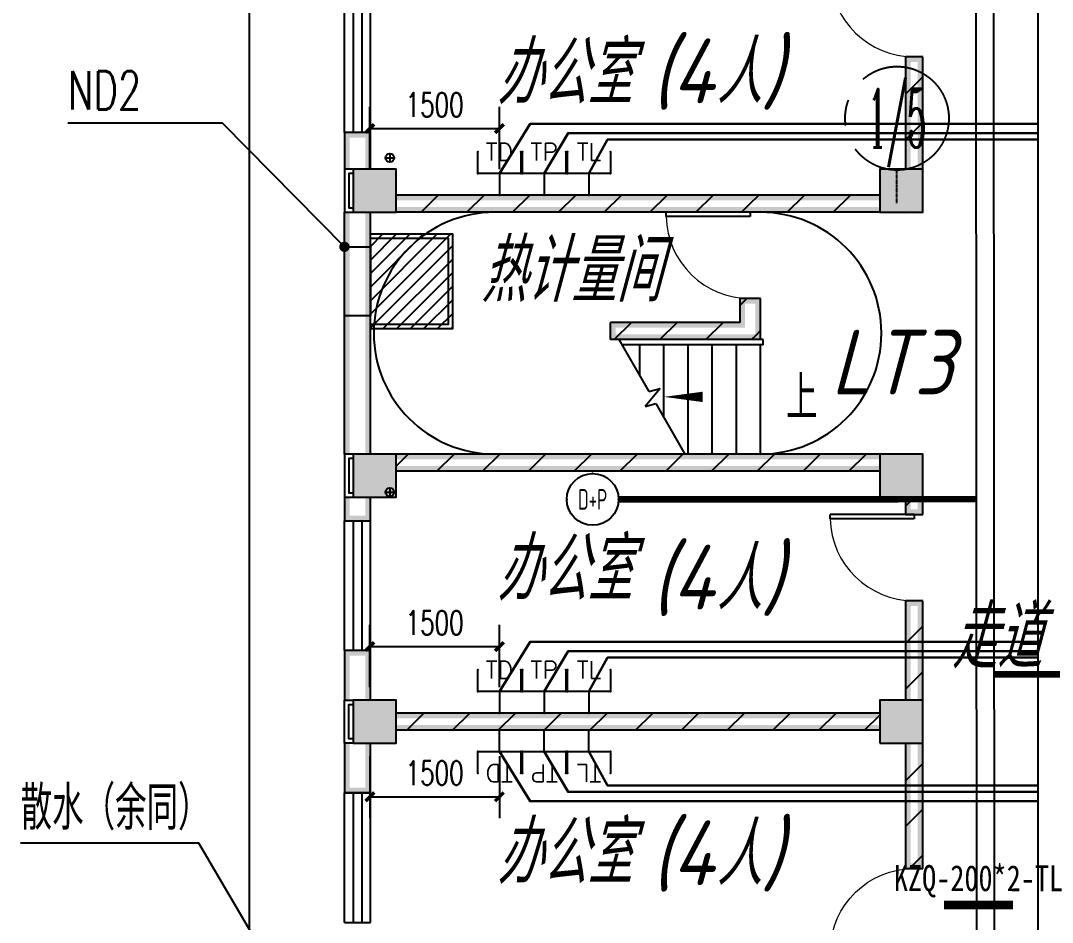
# Model space of a CAD drawing. Extents: x 1241380 to 1952554, y 1012187 to 1766051.
# Drawn here: x 1571764 to 1583715, y 1242646 to 1253091 of the extents above; entities that cross this region are included whole.
import ezdxf
from ezdxf.enums import TextEntityAlignment as Align

# ---------------------------------------------------------------- set-up
doc = ezdxf.new("R2010")
doc.units = 0
doc.linetypes.add('CENTER', pattern=[2, 1.25, -0.25, 0.25, -0.25])
for name, color, linetype in [('1-建筑底图', 8, 'Continuous'), ('AXIS', 251, 'CENTER'), ('AXIS_TEXT', 7, 'Continuous'), ('CABLETRAY_PDS', 4, 'Continuous'), ('EQUIP-通讯', 3, 'Continuous'), ('PUB_HATCH', 8, 'Continuous'), ('TEL_DIM', 3, 'Continuous'), ('WIRE-综合布线', 5, 'Continuous'), ('光纤点位', 3, 'Continuous'), ('内网桥架', 1, 'Continuous'), ('抗震支吊架', 2, 'Continuous'), ('排水', 153, 'Continuous'), ('红机电话', 3, 'Continuous'), ('蓝机电话', 3, 'Continuous')]:
    doc.layers.add(name, color=color, linetype=linetype)
doc.layers.add('内网线路', color=1, linetype='Continuous', lineweight=30)
doc.styles.add('_TCH_AXIS', font='COMPLEX', dxfattribs={"bigfont": 'GBCBIG'})
doc.styles.add('_TCH_DIM', font='SIMPLEX', dxfattribs={"bigfont": 'GBCBIG'})
doc.styles.add('_TEL_ATTDEF', font='GBENOR', dxfattribs={"width": 0.8, "height": 3, "bigfont": 'GBCBIG'})
doc.styles.add('_TEL_DIM', font='SIMPLEX', dxfattribs={"width": 0.8, "height": 3.5, "bigfont": 'HZTXT'})
doc.styles.add('A_DIM_T3', font='SIMPLEX', dxfattribs={"width": 0.7, "bigfont": 'HZ'})
doc.styles.add('COMPLEX', font='COMPLEX')
doc.styles.add('kzcad', font='', dxfattribs={"width": 0.8})
doc.styles.get("Standard").update_dxf_attribs({"font": 'gbeitc.shx', "bigfont": 'gbcbig.shx'})
doc.styles.get('kzcad').set_extended_font_data('SimSun')
doc.linetypes.add('JIEDI', pattern='A,1.25,-0.25,0.25,-0.25,0.625,["/",Standard,S=0.6,R=0,X=0,Y=-0.3],0.625,-0.25,0.25,-0.25', length=4)
doc.dimstyles.new('_TCH_ARCH&&100', dxfattribs={"dimtxt": 280, "dimasz": 100, "dimexe": 250, "dimexo": 300, "dimgap": 135, "dimtad": 1, "dimdec": 0, "dimzin": 0, "dimdsep": 46, "dimtxsty": 'A_DIM_T3', "dimblk": 'ARCHTICK', "dimcen": 0.09, "dimclrt": 7, "dimazin": 2, "dimtfac": 1, "dimtdec": 0, "dimtix": 1, "dimtmove": 2, "dimatfit": 3, "dimfxl": 100, "dimtolj": 1, "dimtzin": 0, "dimarcsym": 0})
pattern_1 = [(45, (-636285.87, -718395.4), (-265.16515, 265.16515), [])]

# ---------------------------------------------------------------- blocks, each defined once
blk = doc.blocks.new('_AXISO')
blk.add_circle((0, 0), 0.5)
at = {"layer": 'AXIS_TEXT', "style": 'COMPLEX', "width": 1.041667}
blk.add_attdef('A', text='', height=0.56, dxfattribs=at).set_placement((-0.25, -0.28), (0.25, -0.28), align=Align.FIT)
blk = doc.blocks.new('ERT')
at = {"layer": 'AXIS'}
blk.add_line((937858.2, 821442.1), (937858.2, 821831), dxfattribs=at)
ref = blk.add_blockref('_AXISO', (937858.2, 822431), dxfattribs=dict(at, xscale=1200, yscale=1200, zscale=1200))
ref.add_attrib('A', '1/5', dxfattribs={"layer": 'AXIS_TEXT', "height": 678.82, "style": '_TCH_AXIS', "width": 0.411765}).set_placement((937518.8, 822091.6), (938197.6, 822091.6), align=Align.FIT)
blk = doc.blocks.new('ng')
at = {"layer": '排水'}
for p, q in [((345991, 781358), (346091, 781358)), ((346041, 781408), (346041, 781308))]:
    blk.add_line(p, q, dxfattribs=at)
blk.add_circle((346041, 781358), 50, dxfattribs=at)
blk = doc.blocks.new('雨水管')
at = {"layer": '排水'}
for p in [(585943, -88251), (585943, -92122)]:
    blk.add_blockref('ng', p, dxfattribs=at)
blk = doc.blocks.new('nd2')
blk.add_lwpolyline([(0, 0), (300, 0), (300, -800), (0, -800)], close=True)
blk.add_solid([(0, -800), (300, 0), (300, -800), (0, -800)])
blk = doc.blocks.new('$DorLib2D$00000001')
at = {"color": 0}
for p, q in [((0.45, 0.975), (0.5, 0.975)), ((0.45, 0), (0.45, 0.975)), ((0.5, 0), (0.5, 0.975)), ((0.5, 0), (0.45, 0))]:
    blk.add_line(p, q, dxfattribs=at)
at = {"color": 0, "lineweight": 13}
blk.add_arc((0.475, 0), 0.975, 91.4693, 180, dxfattribs=at)
blk = doc.blocks.new('_FZH')
blk.add_lwpolyline([(-0.5, -0.5), (0.5, -0.5), (0.5, 0.5), (-0.5, 0.5)], close=True)
at = {"layer": 'PUB_HATCH'}
blk.add_solid([(-0.5, -0.5), (0.5, -0.5), (-0.5, 0.5), (0.5, 0.5)], dxfattribs=at)
blk = doc.blocks.new('$WINLIB2D$00000001')
at = {"color": 0}
for points in [[(-0.5, 0.5), (-0.5, -0.5)], [(-0.5, 0.5), (0.5, 0.5)], [(0.5, -0.5), (0.5, 0.5)], [(0.5, 0.1667), (-0.5, 0.1667)], [(0.5, -0.1667), (-0.5, -0.1667)], [(-0.5, -0.5), (0.5, -0.5)]]:
    blk.add_lwpolyline(points, dxfattribs=at)
blk = doc.blocks.new('1-一层建筑底图')
at = {"layer": '1-建筑底图'}
h = blk.add_hatch(dxfattribs=at)
h.set_pattern_fill('普通砖', color=8, scale=150, style=0)
h.set_pattern_definition(pattern_1)
h.paths.add_polyline_path([(11250, 48700), (11450, 48700), (11450, 50000), (11250, 50000)])
for points in [[(11450, 50000), (11250, 50000), (11310, 49940), (11390, 49940)], [(11250, 48700), (11310, 48700), (11310, 49940), (11250, 50000)], [(11390, 48700), (11450, 48700), (11450, 50000), (11390, 49940)], [(5050, 49125), (4750, 49125), (4810, 49065), (4990, 49065)], [(4750, 49125), (4750, 48700), (4810, 48700), (4810, 49065)], [(5050, 48700), (5050, 49125), (4990, 49065), (4990, 48700)], [(5350, 48700), (4850, 48700), (4910, 48640), (5290, 48640)], [(4850, 48700), (4850, 48200), (4910, 48260), (4910, 48640)], [(5350, 48200), (5350, 48700), (5290, 48640), (5290, 48260)], [(11450, 48700), (10950, 48700), (11010, 48640), (11390, 48640)], [(10950, 48700), (10950, 48200), (11010, 48260), (11010, 48640)], [(11450, 48200), (11450, 48700), (11390, 48640), (11390, 48260)], [(5350, 48400), (5350, 48340), (9430, 48340), (9430, 48400)], [(10950, 48340), (10950, 48400), (9430, 48400), (9430, 48340)], [(4750, 45400), (4810, 45400), (4810, 48200), (4750, 48200)], [(4850, 48200), (5350, 48200), (5290, 48260), (4910, 48260)], [(4990, 45400), (5050, 45400), (5050, 48200), (4990, 48200)], [(5350, 48260), (5350, 48200), (9330, 48200), (9390, 48260)], [(9570, 48200), (9330, 48200), (9390, 48260), (9510, 48260)], [(10950, 48200), (10950, 48260), (9510, 48260), (9570, 48200)], [(10950, 48200), (11450, 48200), (11390, 48260), (11010, 48260)], [(11300, 48200), (11238, 48200), (11242, 48185)], [(9570, 47200), (9330, 47200), (9390, 47140), (9510, 47140)], [(9330, 47200), (9330, 46925), (9390, 46865), (9390, 47140)], [(9570, 46725), (9570, 47200), (9510, 47140), (9510, 46785)], [(9330, 46925), (7831, 46925), (7831, 46865), (9390, 46865)], [(7831, 46725), (7831, 46925), (7891, 46925), (7891, 46725)], [(9570, 46725), (7831, 46725), (7831, 46785), (9510, 46785)], [(5350, 45400), (4850, 45400), (4910, 45340), (5290, 45340)], [(4850, 45400), (4850, 44900), (4910, 44960), (4910, 45340)], [(5350, 44900), (5350, 45400), (5290, 45340), (5290, 44960)], [(5350, 45400), (5350, 45340), (10950, 45340), (10950, 45400)], [(11450, 45400), (10950, 45400), (11010, 45340), (11390, 45340)], [(10950, 45400), (10950, 44900), (11010, 44960), (11010, 45340)], [(11450, 44900), (11450, 45400), (11390, 45340), (11390, 44960)], [(5350, 45260), (5350, 45200), (10950, 45200), (10950, 45260)], [(4850, 44900), (5350, 44900), (5290, 44960), (4910, 44960)], [(10950, 44900), (11450, 44900), (11390, 44960), (11010, 44960)], [(4750, 44900), (4750, 44625), (4810, 44685), (4810, 44900)], [(5050, 44625), (5050, 44900), (4990, 44900), (4990, 44685)], [(11310, 44900), (11250, 44900), (11250, 44700), (11310, 44760)], [(11450, 44900), (11390, 44900), (11390, 44760), (11450, 44700)], [(11250, 44700), (11450, 44700), (11390, 44760), (11310, 44760)], [(4750, 44625), (5050, 44625), (4990, 44685), (4810, 44685)], [(11450, 43700), (11250, 43700), (11310, 43640), (11390, 43640)], [(11250, 42550), (11310, 42550), (11310, 43640), (11250, 43700)], [(11390, 42550), (11450, 42550), (11450, 43700), (11390, 43640)], [(5050, 43125), (4750, 43125), (4810, 43065), (4990, 43065)], [(4750, 43125), (4750, 42550), (4810, 42550), (4810, 43065)], [(5050, 42550), (5050, 43125), (4990, 43065), (4990, 42550)], [(5350, 42550), (4850, 42550), (4910, 42490), (5290, 42490)], [(4850, 42550), (4850, 42050), (4910, 42110), (4910, 42490)], [(5350, 42050), (5350, 42550), (5290, 42490), (5290, 42110)], [(11450, 42550), (10950, 42550), (11010, 42490), (11390, 42490)], [(10950, 42550), (10950, 42050), (11010, 42110), (11010, 42490)], [(11450, 42050), (11450, 42550), (11390, 42490), (11390, 42110)], [(5350, 42400), (5350, 42340), (10950, 42340), (10950, 42400)], [(5350, 42260), (5350, 42200), (10950, 42200), (10950, 42260)], [(4850, 42050), (5350, 42050), (5290, 42110), (4910, 42110)], [(10950, 42050), (11450, 42050), (11390, 42110), (11010, 42110)], [(4750, 42050), (4750, 41475), (4810, 41535), (4810, 42050)], [(5050, 41475), (5050, 42050), (4990, 42050), (4990, 41535)], [(11310, 42050), (11250, 42050), (11250, 40600), (11310, 40660)], [(11450, 42050), (11390, 42050), (11390, 40660), (11450, 40600)], [(4750, 41475), (5050, 41475), (4990, 41535), (4810, 41535)], [(11250, 40600), (11450, 40600), (11390, 40660), (11310, 40660)]]:
    blk.add_hatch(color=8, dxfattribs=at).paths.add_polyline_path(points)
h = blk.add_hatch(dxfattribs=at)
h.set_pattern_fill('普通砖', color=8, scale=150, style=0)
h.set_pattern_definition(pattern_1)
h.paths.add_polyline_path([(5350, 48400), (5350, 48200), (9330, 48200), (9390, 48260), (9443, 48267), (9430, 48340), (9430, 48400)])
h = blk.add_hatch(dxfattribs=at)
h.set_pattern_fill('普通砖', color=8, scale=150, style=0)
h.set_pattern_definition(pattern_1)
h.paths.add_polyline_path([(10950, 48200), (10950, 48400), (9430, 48400), (9430, 48340), (9443, 48267), (9510, 48260), (9570, 48200)])
h = blk.add_hatch(dxfattribs=at)
h.set_pattern_fill('普通砖', color=8, scale=150, style=0)
h.set_pattern_definition(pattern_1)
h.paths.add_polyline_path([(9390, 48260), (9330, 48200), (9570, 48200), (9510, 48260), (9443, 48267)])
h = blk.add_hatch(dxfattribs=at)
h.set_pattern_fill('ANSI31', color=8, scale=70)
h.set_pattern_definition([(45, (-636285.87, -718664.66), (-78.577241, 78.577241), [])])
h.paths.add_polyline_path([(5050, 47800), (5050, 47950), (6000, 47950), (6000, 46850), (5050, 46850)])
h = blk.add_hatch(dxfattribs=at)
h.set_pattern_fill('普通砖', color=8, scale=150, style=0)
h.set_pattern_definition(pattern_1)
h.paths.add_polyline_path([(9510, 46785), (9570, 46725), (9570, 47200), (9330, 47200), (9330, 46925), (9390, 46865)])
h = blk.add_hatch(dxfattribs=at)
h.set_pattern_fill('普通砖', color=8, scale=150, style=0)
h.set_pattern_definition(pattern_1)
h.paths.add_polyline_path([(9510, 46785), (9390, 46865), (9330, 46925), (7831, 46925), (7831, 46725), (9570, 46725)])
h = blk.add_hatch(dxfattribs=at)
h.set_pattern_fill('普通砖', color=8, scale=150, style=0)
h.set_pattern_definition(pattern_1)
h.paths.add_polyline_path([(5350, 45400), (5350, 45200), (10950, 45200), (10950, 45400)])
h = blk.add_hatch(dxfattribs=at)
h.set_pattern_fill('普通砖', color=8, scale=150, style=0)
h.set_pattern_definition(pattern_1)
h.paths.add_polyline_path([(11450, 44900), (11250, 44900), (11250, 44700), (11450, 44700)])
h = blk.add_hatch(dxfattribs=at)
h.set_pattern_fill('普通砖', color=8, scale=150, style=0)
h.set_pattern_definition(pattern_1)
h.paths.add_polyline_path([(11250, 42550), (11450, 42550), (11450, 43700), (11250, 43700)])
h = blk.add_hatch(dxfattribs=at)
h.set_pattern_fill('普通砖', color=8, scale=150, style=0)
h.set_pattern_definition(pattern_1)
h.paths.add_polyline_path([(5350, 42400), (5350, 42200), (10950, 42200), (10950, 42400)])
h = blk.add_hatch(dxfattribs=at)
h.set_pattern_fill('普通砖', color=8, scale=150, style=0)
h.set_pattern_definition(pattern_1)
h.paths.add_polyline_path([(11450, 42050), (11250, 42050), (11250, 40600), (11450, 40600)])
at = {"layer": '1-建筑底图', "color": 8}
for p, q in [((11450, 50000), (11250, 50000)), ((11250, 50000), (11250, 48700)), ((11450, 48700), (11450, 50000)), ((3339, 49233), (1545, 49233)), ((4750, 47800), (3339, 49233)), ((5050, 49125), (4750, 49125)), ((4750, 49125), (4750, 48700)), ((5050, 48700), (5050, 49125)), ((9430, 48400), (5350, 48400)), ((10950, 48400), (9430, 48400)), ((4750, 45400), (4750, 48200)), ((5050, 45400), (5050, 48200)), ((9330, 48200), (5350, 48200)), ((9570, 48200), (9330, 48200)), ((10950, 48200), (9570, 48200)), ((9570, 47200), (9330, 47200)), ((9330, 47200), (9330, 46925)), ((9570, 46725), (9570, 47200)), ((9330, 46925), (7831, 46925)), ((7831, 46725), (7831, 46925)), ((9570, 46725), (7831, 46725)), ((9570, 46725), (7928, 46725)), ((7928, 46725), (8275, 46123)), ((9600, 46725), (7928, 46725)), ((9600, 46665), (7962, 46665)), ((8170, 46305), (8170, 46665)), ((8450, 45820), (8450, 46665)), ((8730, 45400), (8730, 46665)), ((9010, 45400), (9010, 46665)), ((9290, 45400), (9290, 46665)), ((9570, 45400), (9570, 46665)), ((9600, 46665), (9600, 46725)), ((8405, 46158), (8233, 45952)), ((8275, 46123), (8405, 46158)), ((8233, 45952), (8355, 45985)), ((8355, 45985), (8692, 45400)), ((10950, 45400), (5350, 45400)), ((9570, 45400), (8692, 45400)), ((10950, 45200), (5350, 45200)), ((4750, 44900), (4750, 44625)), ((5050, 44625), (5050, 44900)), ((11250, 44900), (11250, 44700)), ((11450, 44700), (11450, 44900)), ((11250, 44700), (11450, 44700)), ((4750, 44625), (5050, 44625)), ((11450, 43700), (11250, 43700)), ((11250, 43700), (11250, 42550)), ((11450, 42550), (11450, 43700)), ((5050, 43125), (4750, 43125)), ((4750, 43125), (4750, 42550)), ((5050, 42550), (5050, 43125)), ((10950, 42400), (5350, 42400)), ((10950, 42200), (5350, 42200)), ((4750, 42050), (4750, 41475)), ((5050, 41475), (5050, 42050)), ((11250, 42050), (11250, 40600)), ((11450, 40600), (11450, 42050)), ((4750, 41475), (5050, 41475)), ((3064, 40891), (999, 40891)), ((3834, 39582), (3064, 40891)), ((11250, 40600), (11450, 40600))]:
    blk.add_line(p, q, dxfattribs=at)
for points in [[(8600, 23700), (8600, 29000), (3650, 29000), (3650, 61600), (8600, 61600), (8600, 66800)], [(4850, 48700), (4750, 48700), (4750, 48200), (4850, 48200)], [(4850, 48650), (4800, 48650), (4800, 48250), (4850, 48250)], [(5050, 47800), (5050, 47900), (5950, 47900), (5950, 46900), (5050, 46900), (5050, 47800)], [(4850, 45400), (4750, 45400), (4750, 44900), (4850, 44900)], [(4850, 45350), (4800, 45350), (4800, 44950), (4850, 44950)], [(4850, 42050), (4750, 42050), (4750, 42550), (4850, 42550)], [(4850, 42100), (4800, 42100), (4800, 42500), (4850, 42500)]]:
    blk.add_lwpolyline(points, dxfattribs=at)
blk.add_lwpolyline([(5050, 47800), (5050, 47950), (6000, 47950), (6000, 46850), (5050, 46850)], close=True, dxfattribs=at)
at = {"layer": '1-建筑底图', "color": 8, "const_width": 60}
blk.add_lwpolyline([(4771, 47779, 1), (4729, 47821, 1)], format="xyb", close=True, dxfattribs=at)
at = {"layer": '1-建筑底图', "color": 8}
blk.add_lwpolyline([(9710, 46062, 0, 0, 0), (8450, 46062, 0, 120, 0), (8900, 46062, 0, 0, 0)], format="xyseb", dxfattribs=at)
for centre, start, end in [((6490, 46800), 90, 270), ((9570, 46800), 270, 90)]:
    blk.add_arc(centre, 1400, start, end, dxfattribs=at)
for name, p in [('ERT', (-926708, -773142)), ('雨水管', (-926708, -644277)), ('nd2', (4750, 47800))]:
    blk.add_blockref(name, p, dxfattribs=at)
for name, p, xscale, yscale, zscale, rotation in [('$DorLib2D$00000001', (11350, 50500), 1000, 1000, 1000, 89.99999999831469), ('$WINLIB2D$00000001', (4900, 49875), 1500, -300, 1500, 90.0000000000102), ('_FZH', (5100, 48450), 499.9999998689163, 499.9999998689163, 499.9999998689163, 8.884582008634896e-09), ('_FZH', (11200, 48450), 499.9999997720588, 499.9999997720588, 499.9999997720588, 8.884582010355974e-09), ('$DorLib2D$00000001', (9450, 47700), 1000, 1000, 1000, 89.99999999998643), ('_FZH', (11200, 45150), 499.9999999572756, 499.9999999572756, 499.9999999572756, 1.279326448164439e-08), ('$DorLib2D$00000001', (11350, 44200), 1000, 1000, 1000, 90), ('$WINLIB2D$00000001', (4900, 43875), 1500, -300, 1500, 90), ('_FZH', (5100, 42300), 499.9999996388797, 499.9999996388797, 499.9999996388797, 2.657370475877347e-08), ('_FZH', (11200, 42300), 500.0000000870787, 500.0000000870787, 500.0000000870787, 6.323261066449625e-09), ('$WINLIB2D$00000001', (4900, 40725), 1500, 300, 1500, 90.00000000007996), ('$DorLib2D$00000001', (11350, 40100), -1000, 1000, -1000, 90)]:
    blk.add_blockref(name, p, dxfattribs=dict(at, xscale=xscale, yscale=yscale, zscale=zscale, rotation=rotation))
at = {"layer": '1-建筑底图', "color": 8, "xscale": 500.0000000118744, "yscale": 500.0000000118744, "zscale": 500.0000000118744}
blk.add_blockref('_FZH', (5100, 45150), dxfattribs=at)
at = {"layer": '1-建筑底图', "color": 8}
for s, height, p in [('办公室', 723.4, (6512, 49454)), ('(4', 750, (8305, 49462)), ('人', 723, (9055, 49462)), (')', 750, (9582, 49462)), ('热计量间', 723.4, (6326, 47164)), ('LT3', 750, (10384, 46090)), ('办公室', 723.4, (6512, 43706)), ('(4', 750, (8305, 43598)), ('人', 723, (9055, 43598)), (')', 750, (9582, 43598)), ('走道', 723.4, (11777, 42918)), ('(4', 750, (8305, 40405)), (')', 750, (9582, 40405)), ('办公室', 723.4, (6512, 40423)), ('人', 723, (9055, 40405))]:
    blk.add_text(s, height=height, dxfattribs=at).set_placement(p)
at = {"layer": '1-建筑底图', "color": 8, "style": '_TCH_DIM', "width": 0.705882}
blk.add_text('ND2', height=446.2, dxfattribs=at).set_placement((1545, 49390))
at = {"layer": '1-建筑底图', "color": 8, "style": '_TCH_DIM'}
for s, height, p in [('上', 506, (9867, 45800)), ('散水（余同）', 506.4, (999, 41048))]:
    blk.add_text(s, height=height, dxfattribs=at).set_placement(p)
blk = doc.blocks.new('$equip_U$00000080(win7-PC-wzy)')
blk.add_circle((0, 0.5), 0.5)
for p in [(0, 0.999), (-0.5, 0.5), (0.5, 0.5)]:
    blk.add_point(p)
at = {"color": 7, "style": '_TEL_DIM', "width": 0.7}
blk.add_attdef('$TEXT$', text='', height=0.4, dxfattribs=at).set_placement((0, 0.5), align=Align.MIDDLE_CENTER)
at = {"color": 7, "style": '_TEL_DIM', "flags": 1}
for tag in ['A', 'REMARK']:
    blk.add_attdef(tag, text='', height=0.00002, dxfattribs=at).set_placement((0, 0), align=Align.MIDDLE_CENTER)
blk = doc.blocks.new('$equip$00001867')
for p, q in [((-0.5, 0.499), (-0.5, 0.999)), ((0.5, 0.999), (0.5, 0.499)), ((0.5, 0.499), (-0.5, 0.499)), ((0, 0.5), (0, 0))]:
    blk.add_line(p, q)
for p in [(-0.5, 0.999), (0.5, 0.999), (-0.5, 0.499), (0.5, 0.499), (0, 0)]:
    blk.add_point(p)
at = {"color": 7, "style": '_TEL_DIM'}
blk.add_attdef('$TEXT$', text='', height=0.4, dxfattribs=at).set_placement((0, 0.999), align=Align.MIDDLE_CENTER)
at = {"color": 7, "style": '_TEL_DIM', "flags": 1}
blk.add_attdef('A', text='', height=0.00002, dxfattribs=at).set_placement((0, 0), align=Align.MIDDLE_CENTER)
blk = doc.blocks.new('$equip$00002670')
for p, q in [((-0.5, 0.499), (-0.5, 0.999)), ((0.5, 0.999), (0.5, 0.499)), ((0.5, 0.499), (-0.5, 0.499)), ((0, 0.5), (0, 0))]:
    blk.add_line(p, q)
for p in [(-0.5, 0.999), (0.5, 0.999), (-0.5, 0.499), (0.5, 0.499), (0, 0)]:
    blk.add_point(p)
at = {"color": 7, "style": '_TEL_DIM'}
blk.add_attdef('$TEXT$', text='', height=0.4, dxfattribs=at).set_placement((0, 0.999), align=Align.MIDDLE_CENTER)
at = {"color": 7, "style": '_TEL_DIM', "flags": 1}
blk.add_attdef('A', text='', height=0.000025, dxfattribs=at).set_placement((0, 0), align=Align.MIDDLE_CENTER)
blk = doc.blocks.new('_ArchTick')
at = {"color": 0, "linetype": 'ByBlock', "const_width": 0.4}
blk.add_lwpolyline([(-0.5, -0.5), (0.5, 0.5)], dxfattribs=at)
blk = doc.blocks.new('*D240')
at = {"layer": 'Defpoints', "color": 0, "transparency": 16777216}
for p in [(11675, 267417), (13175, 267417), (13175, 266647)]:
    blk.add_point(p, dxfattribs=at)
at = {"layer": 'TEL_DIM', "color": 0, "lineweight": -2, "transparency": 16777216}
for p, q in [((11675, 267117), (11675, 266397)), ((13175, 267117), (13175, 266397)), ((11675, 266647), (13175, 266647))]:
    blk.add_line(p, q, dxfattribs=at)
at = {"layer": 'TEL_DIM', "color": 0, "lineweight": -2, "transparency": 16777216, "xscale": 100, "yscale": 100, "zscale": 100, "rotation": 180}
blk.add_blockref('_ArchTick', (11675, 266647), dxfattribs=at)
at = {"layer": 'TEL_DIM', "color": 0, "lineweight": -2, "transparency": 16777216, "xscale": 100, "yscale": 100, "zscale": 100}
blk.add_blockref('_ArchTick', (13175, 266647), dxfattribs=at)
at = {"layer": 'TEL_DIM', "color": 7, "transparency": 16777216, "insert": (12425, 266922), "char_height": 280, "attachment_point": 5, "style": 'A_DIM_T3'}
blk.add_mtext('\\A1;1500', dxfattribs=at)
blk = doc.blocks.new('*D243')
at = {"layer": 'Defpoints', "color": 0, "transparency": 16777216}
for p in [(13175, 268387), (11675, 267617), (13175, 267617)]:
    blk.add_point(p, dxfattribs=at)
at = {"layer": 'TEL_DIM', "color": 0, "lineweight": -2, "transparency": 16777216}
for p, q in [((11675, 267917), (11675, 268637)), ((13175, 267917), (13175, 268637)), ((11675, 268387), (13175, 268387))]:
    blk.add_line(p, q, dxfattribs=at)
at = {"layer": 'TEL_DIM', "color": 0, "lineweight": -2, "transparency": 16777216, "xscale": 100, "yscale": 100, "zscale": 100, "rotation": 180}
blk.add_blockref('_ArchTick', (11675, 268387), dxfattribs=at)
at = {"layer": 'TEL_DIM', "color": 0, "lineweight": -2, "transparency": 16777216, "xscale": 100, "yscale": 100, "zscale": 100}
blk.add_blockref('_ArchTick', (13175, 268387), dxfattribs=at)
at = {"layer": 'TEL_DIM', "color": 7, "transparency": 16777216, "insert": (12425, 268662), "char_height": 280, "attachment_point": 5, "style": 'A_DIM_T3'}
blk.add_mtext('\\A1;1500', dxfattribs=at)
blk = doc.blocks.new('*D244')
at = {"layer": 'Defpoints', "color": 0, "transparency": 16777216}
for p in [(13175, 274387), (11675, 273617), (13175, 273617)]:
    blk.add_point(p, dxfattribs=at)
at = {"layer": 'TEL_DIM', "color": 0, "lineweight": -2, "transparency": 16777216}
for p, q in [((11675, 273917), (11675, 274637)), ((13175, 273917), (13175, 274637)), ((11675, 274387), (13175, 274387))]:
    blk.add_line(p, q, dxfattribs=at)
at = {"layer": 'TEL_DIM', "color": 0, "lineweight": -2, "transparency": 16777216, "xscale": 100, "yscale": 100, "zscale": 100, "rotation": 180}
blk.add_blockref('_ArchTick', (11675, 274387), dxfattribs=at)
at = {"layer": 'TEL_DIM', "color": 0, "lineweight": -2, "transparency": 16777216, "xscale": 100, "yscale": 100, "zscale": 100}
blk.add_blockref('_ArchTick', (13175, 274387), dxfattribs=at)
at = {"layer": 'TEL_DIM', "color": 7, "transparency": 16777216, "insert": (12425, 274662), "char_height": 280, "attachment_point": 5, "style": 'A_DIM_T3'}
blk.add_mtext('\\A1;1500', dxfattribs=at)
blk = doc.blocks.new('A$C4A9128F6')
at = {"layer": '内网桥架'}
blk.add_line((-54115, -53968.4), (-54115, -331.3), dxfattribs=at)
at = {"layer": '内网线路'}
for points in [[(-60355.8, -35547.2), (-60000.3, -34972), (-54115, -34972)], [(-59835.8, -35546.9), (-59559.7, -35079.6), (-54115, -35079.6)], [(-59317.5, -35547.2), (-59101.9, -35153.1), (-54115, -35153.1)], [(-60355.8, -41547.2), (-60000.3, -40972), (-54115, -40972)], [(-59835.8, -41546.9), (-59559.7, -41079.6), (-54115, -41079.6)], [(-59317.5, -41547.2), (-59101.9, -41153.1), (-54115, -41153.1)], [(-60355.8, -42243.7), (-60000.3, -42818.8), (-54115, -42818.8)], [(-59835.8, -42243.9), (-59559.7, -42711.2), (-54115, -42711.2)], [(-59317.5, -42243.7), (-59101.9, -42637.8), (-54115, -42637.8)]]:
    blk.add_lwpolyline(points, dxfattribs=at)
at = {"layer": '光纤点位', "xscale": 500, "yscale": 500, "zscale": 500}
for p in [(-60355.8, -35796.7), (-60355.8, -41796.7)]:
    blk.add_blockref('$equip$00002670', p, dxfattribs=at).add_auto_attribs({'$TEXT$': 'TD'})
at = {"layer": '光纤点位', "xscale": 500, "yscale": 500, "zscale": 500, "rotation": 180}
blk.add_blockref('$equip$00002670', (-60355.8, -41994.2), dxfattribs=at).add_auto_attribs({'$TEXT$': 'TD'})
at = {"layer": '红机电话', "xscale": 500, "yscale": 500, "zscale": 500}
for p in [(-59835.8, -35796.7), (-59835.8, -41796.7)]:
    blk.add_blockref('$equip$00001867', p, dxfattribs=at).add_auto_attribs({'$TEXT$': 'TP'})
at = {"layer": '红机电话', "xscale": 500, "yscale": 500, "zscale": 500, "rotation": 180}
blk.add_blockref('$equip$00001867', (-59835.8, -41994.2), dxfattribs=at).add_auto_attribs({'$TEXT$': 'TP'})
at = {"layer": '蓝机电话', "xscale": 500, "yscale": 500, "zscale": 500}
for p in [(-59317.5, -35796.7), (-59317.5, -41796.7)]:
    blk.add_blockref('$equip$00001867', p, dxfattribs=at).add_auto_attribs({'$TEXT$': 'TL'})
at = {"layer": '蓝机电话', "xscale": 500, "yscale": 500, "zscale": 500, "rotation": 180}
blk.add_blockref('$equip$00001867', (-59317.5, -41994.2), dxfattribs=at).add_auto_attribs({'$TEXT$': 'TL'})
at = {"layer": 'TEL_DIM'}
for p1, p2, distance, picture, middle in [((-61855.8, -35796.7), (-60355.8, -35796.7), 769.9, '*D244', (-61105.8, -34751.8)), ((-61855.8, -41796.7), (-60355.8, -41796.7), 769.9, '*D243', (-61105.8, -40751.8)), ((-61855.8, -41996.7), (-60355.8, -41996.7), -769.9, '*D240', (-61105.8, -42491.5))]:
    dim = blk.add_aligned_dim(p1=p1, p2=p2, distance=distance, dimstyle='_TCH_ARCH&&100', dxfattribs=at)
    dim.commit()
    dim.dimension.update_dxf_attribs({"geometry": picture, "text_midpoint": middle, "insert": (-73530.4, -309413.6)})

msp = doc.modelspace()

# ---------------------------------------------------------------- linework, layer by layer
at = {"layer": 'CABLETRAY_PDS'}
for p, q in [((1582853.4, 1214879), (1582815, 1287375.8)), ((1583015, 1287375.9), (1583053.4, 1214879.1))]:
    msp.add_line(p, q, dxfattribs=at)
at = {"layer": 'WIRE-综合布线', "linetype": 'Continuous', "const_width": 75}
for points in [[(1578689.7, 1247545.5), (1582831.9, 1247547.6)], [(1583036.5, 1245519.4), (1585879.2, 1245520.8)]]:
    msp.add_lwpolyline(points, dxfattribs=at)
at = {"layer": '抗震支吊架', "color": 2, "const_width": 100}
msp.add_lwpolyline([(1582458.9, 1242848.3), (1583258.9, 1242848.3)], dxfattribs=at)

# ---------------------------------------------------------------- block references
at = {"layer": '1-建筑底图', "linetype": 'JIEDI'}
msp.add_blockref('1-一层建筑底图', (1570765, 1202671.1), dxfattribs=at)
at = {"layer": '1-建筑底图', "color": 3}
msp.add_blockref('A$C4A9128F6', (1637664.8, 1286867.8), dxfattribs=at)
at = {"layer": 'EQUIP-通讯', "linetype": 'JIEDI'}
ref = msp.add_blockref('$equip_U$00000080(win7-PC-wzy)', (1578390, 1247245.8), dxfattribs=dict(at, xscale=600, yscale=600, zscale=600))
ref.add_attrib('$TEXT$', 'D+P', dxfattribs={"layer": '0', "color": 7, "height": 240, "style": '_TEL_ATTDEF', "width": 0.7}).set_placement((1578390, 1247545.5), align=Align.MIDDLE_CENTER)

# ---------------------------------------------------------------- texts
at = {"layer": '抗震支吊架', "color": 2, "style": 'kzcad', "width": 0.8}
msp.add_text('KZQ-200*2-TL', height=300, rotation=359.88539, dxfattribs=at).set_placement((1582858.9, 1243008.3), align=Align.CENTER)

doc.saveas('drawing.dxf')
